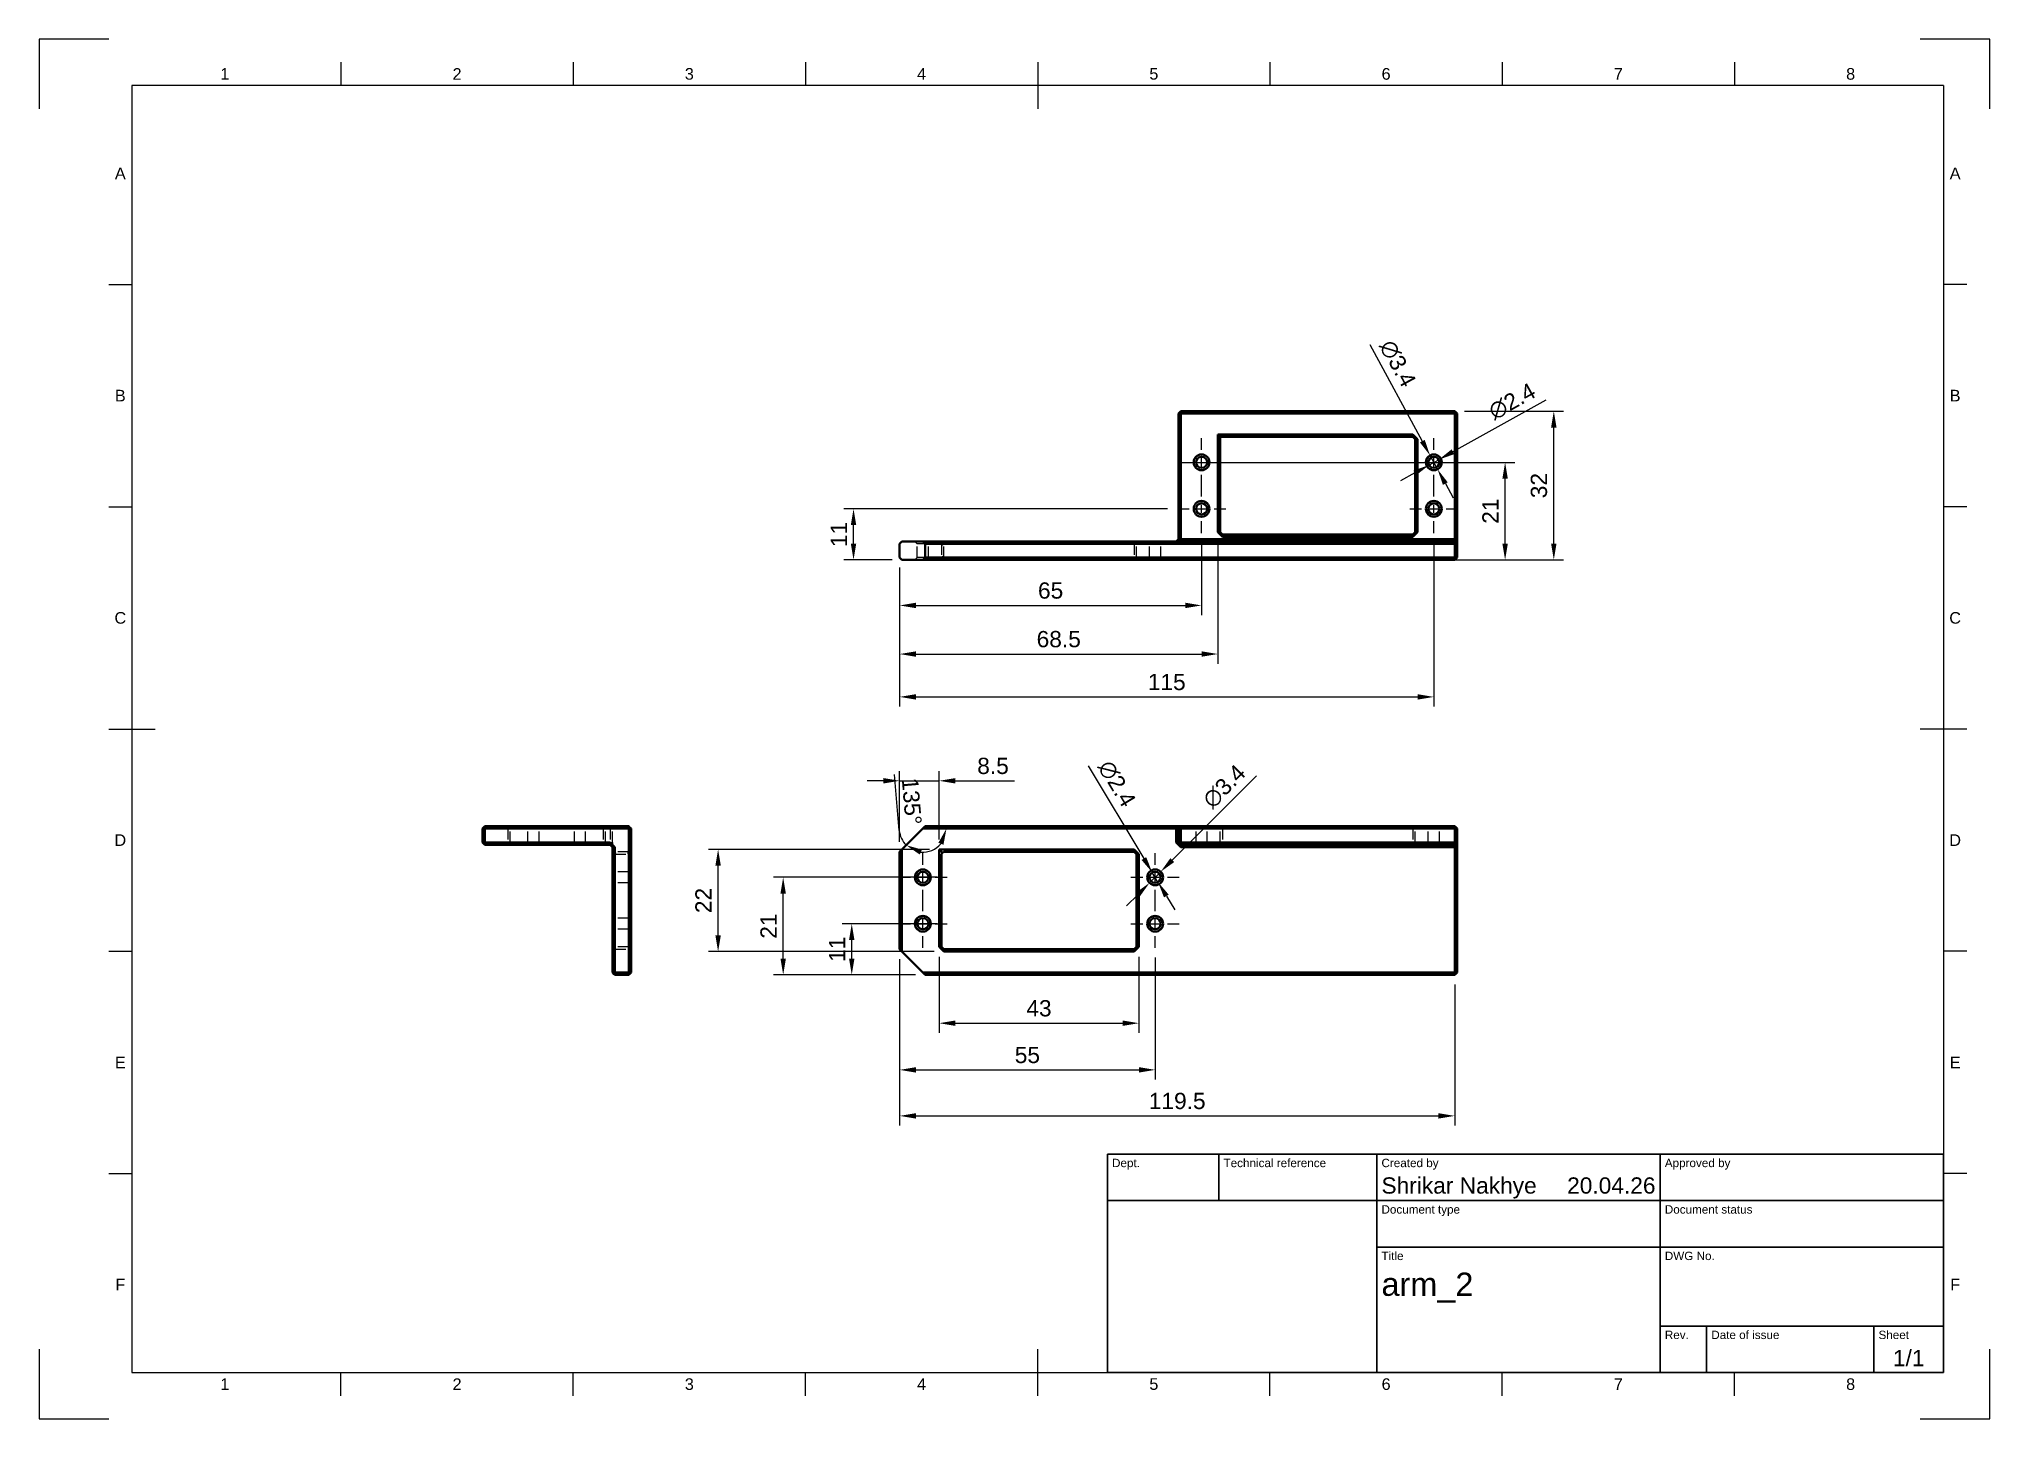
# Model space of a CAD drawing. Header units: millimetres. Extents: x 0 to 420, y 0 to 297.
import ezdxf
from ezdxf.enums import TextEntityAlignment as Align

# ---------------------------------------------------------------- set-up
doc = ezdxf.new("R2010")
doc.units = ezdxf.units.MM
doc.header["$LTSCALE"] = 0.75
doc.linetypes.add('CENTER2', pattern=[28.575, 19.05, -3.175, 3.175, -3.175])
doc.linetypes.add('HIDDEN2', pattern=[4.7625, 3.175, -1.5875])
for name, color, linetype, lineweight in [('BORDER', 7, 'Continuous', 25), ('FD_Dimensions', 7, 'Continuous', 25), ('Hidden', 7, 'HIDDEN2', 25), ('Smart Centers', 7, 'CENTER2', 25), ('TITLEBLOCK', 7, 'Continuous', 35), ('Visible', 7, 'Continuous', 50)]:
    doc.layers.add(name, color=color, linetype=linetype, lineweight=lineweight)
doc.styles.add('FusionTitle', font='Arial.ttf')
doc.styles.get("Standard").update_dxf_attribs({"font": 'Arial.ttf'})
doc.dimstyles.new('Dim-ISO-25', dxfattribs={"dimtxt": 3.5, "dimasz": 3.5, "dimexe": 2.1, "dimexo": 2.1, "dimgap": 1.4, "dimtad": 1, "dimzin": 12, "dimdsep": 46, "dimtxsty": 'Standard', "dimcen": 0, "dimazin": 3, "dimtp": 0.1, "dimtm": 0.1, "dimtfac": 0.714286, "dimtmove": 0, "dimatfit": 3, "dimfxl": 1, "dimtzin": 12, "dimarcsym": 0})

# ---------------------------------------------------------------- blocks, each defined once
blk = doc.blocks.new('ISO_A3_SHEET')
at = {"layer": 'BORDER'}
for p, q in [((65, 292), (65, 287)), ((115, 292), (115, 287)), ((165, 292), (165, 287)), ((215, 292), (215, 282)), ((265, 292), (265, 287)), ((315, 292), (315, 287)), ((365, 292), (365, 287)), ((410, 287), (20, 287)), ((20, 287), (20, 10)), ((410, 287), (410, 10)), ((15, 244.16666), (20, 244.16666)), ((415, 244.16666), (410, 244.16666)), ((15, 196.33333), (20, 196.33333)), ((415, 196.33333), (410, 196.33333)), ((15, 148.5), (25, 148.5)), ((415, 148.5), (405, 148.5)), ((15, 100.66667), (20, 100.66667)), ((415, 100.66667), (410, 100.66667)), ((15, 52.83334), (20, 52.83334)), ((415, 52.83334), (410, 52.83334)), ((215, 5), (215, 15)), ((20, 10), (410, 10)), ((65, 5), (65, 10)), ((115, 5), (115, 10)), ((165, 5), (165, 10)), ((265, 5), (265, 10)), ((315, 5), (315, 10)), ((365, 5), (365, 10))]:
    blk.add_line(p, q, dxfattribs=at)
at = {"layer": 'Defpoints'}
for p, q in [((15, 297), (0, 297)), ((0, 297), (0, 282)), ((420, 297), (405, 297)), ((420, 282), (420, 297)), ((0, 15), (0, 0)), ((420, 0), (420, 15)), ((0, 0), (15, 0)), ((405, 0), (420, 0))]:
    blk.add_line(p, q, dxfattribs=at)
at = {"layer": 'BORDER', "style": 'FusionTitle'}
for s, p in [('1', (40, 289.5)), ('2', (90, 289.5)), ('3', (140, 289.5)), ('4', (190, 289.5)), ('5', (240, 289.5)), ('6', (290, 289.5)), ('7', (340, 289.5)), ('8', (390, 289.5)), ('A', (17.5, 268.08333)), ('A', (412.5, 268.08333)), ('B', (17.5, 220.25)), ('B', (412.5, 220.25)), ('C', (17.5, 172.41667)), ('C', (412.5, 172.41667)), ('D', (17.5, 124.58334)), ('D', (412.5, 124.58334)), ('E', (17.5, 76.75001)), ('E', (412.5, 76.75001)), ('F', (17.5, 28.91668)), ('F', (412.5, 28.91668)), ('1', (40, 7.5)), ('2', (90, 7.5)), ('3', (140, 7.5)), ('4', (190, 7.5)), ('5', (240, 7.5)), ('6', (290, 7.5)), ('7', (340, 7.5)), ('8', (390, 7.5))]:
    blk.add_text(s, height=2.5, dxfattribs=at).set_placement(p, align=Align.MIDDLE)
blk = doc.blocks.new('ISO_TITLEBLOCK')
at = {"layer": 'TITLEBLOCK'}
for p, q in [((0, 47), (-180, 47)), ((-180, 47), (-180, 0)), ((-156, 37), (-156, 47)), ((-122, 0), (-122, 47)), ((-61, 0), (-61, 47)), ((0, 0), (0, 47)), ((-180, 37), (0, 37)), ((-122, 27), (0, 27)), ((-61, 10), (0, 10)), ((-51, 0), (-51, 10)), ((-15, 0), (-15, 10)), ((-180, 0), (0, 0))]:
    blk.add_line(p, q, dxfattribs=at)
at = {"layer": 'TITLEBLOCK', "style": 'FusionTitle'}
for s, p in [('Dept.', (-179, 46)), ('Technical reference', (-155, 46)), ('Created by', (-121, 46)), ('Approved by', (-60, 46)), ('Document type', (-121, 36)), ('Document status', (-60, 36)), ('Title', (-121, 26)), ('DWG No.', (-60, 26)), ('Rev.', (-60, 9)), ('Date of issue', (-50, 9)), ('Sheet', (-14, 9))]:
    blk.add_text(s, height=1.8, dxfattribs=at).set_placement(p, align=Align.TOP_LEFT)
for tag, height, p in [('DEPT', 3.5, (-179, 42)), ('TECHNICAL_REFERENCE', 3.5, (-155, 42)), ('CREATED_BY', 3.5, (-121, 42)), ('APPROVED_BY', 3.5, (-60, 42)), ('DOCUMENT_TYPE', 3.5, (-121, 32)), ('DOCUMENT_STATUS', 3.5, (-60, 32)), ('TITLE_1', 5, (-121, 21.5)), ('TITLE_2', 5, (-121, 14)), ('TITLE_3', 5, (-121, 6.5)), ('DATE_OF_ISSUE', 3.5, (-50, 5))]:
    blk.add_attdef(tag, text='', height=height, dxfattribs=at).set_placement(p, align=Align.TOP_LEFT)
for tag, p in [('CREATED_DATE', (-62, 42)), ('APPROVED_DATE', (-0.99, 42))]:
    blk.add_attdef(tag, text='', height=3.5, dxfattribs=at).set_placement(p, align=Align.TOP_RIGHT)
for tag, height, p in [('DRAWING_NUMBER', 5, (-30.5, 19.75)), ('REV', 3.5, (-56, 4.85)), ('SHEET', 3.5, (-7.5, 4.85))]:
    blk.add_attdef(tag, text='', height=height, dxfattribs=at).set_placement(p, align=Align.TOP_CENTER)
blk = doc.blocks.new('*U6')
at = {"layer": 'Smart Centers', "color": 0, "ltscale": 0.75, "transparency": 16777216}
for p, q in [((0, 2.678906), (0, 5.2)), ((-5.2, 0), (-2.678906, 0)), ((2.678906, 0), (5.2, 0)), ((0, -5.2), (0, -2.678906))]:
    blk.add_line(p, q, dxfattribs=at)
at = {"layer": 'Smart Centers', "color": 0, "linetype": 'Continuous', "ltscale": 0.75, "transparency": 16777216}
for p, q in [((-0.892969, 0), (0.892969, 0)), ((0, -0.892969), (0, 0.892969))]:
    blk.add_line(p, q, dxfattribs=at)
blk = doc.blocks.new('*U7')
at = {"layer": 'Smart Centers', "color": 0, "ltscale": 0.75, "transparency": 16777216}
for p, q in [((0, 2.678906), (0, 5.2)), ((-5.2, 0), (-2.678906, 0)), ((2.678906, 0), (5.2, 0)), ((0, -5.2), (0, -2.678906))]:
    blk.add_line(p, q, dxfattribs=at)
at = {"layer": 'Smart Centers', "color": 0, "linetype": 'Continuous', "ltscale": 0.75, "transparency": 16777216}
for p, q in [((-0.892969, 0), (0.892969, 0)), ((0, -0.892969), (0, 0.892969))]:
    blk.add_line(p, q, dxfattribs=at)
blk = doc.blocks.new('*U8')
at = {"layer": 'Smart Centers', "color": 0, "ltscale": 0.75, "transparency": 16777216}
for p, q in [((0, 2.678906), (0, 5.2)), ((-5.2, 0), (-2.678906, 0)), ((2.678906, 0), (5.2, 0)), ((0, -5.2), (0, -2.678906))]:
    blk.add_line(p, q, dxfattribs=at)
at = {"layer": 'Smart Centers', "color": 0, "linetype": 'Continuous', "ltscale": 0.75, "transparency": 16777216}
for p, q in [((-0.892969, 0), (0.892969, 0)), ((0, -0.892969), (0, 0.892969))]:
    blk.add_line(p, q, dxfattribs=at)
blk = doc.blocks.new('*U9')
at = {"layer": 'Smart Centers', "color": 0, "ltscale": 0.75, "transparency": 16777216}
for p, q in [((0, 2.678906), (0, 5.2)), ((-5.2, 0), (-2.678906, 0)), ((2.678906, 0), (5.2, 0)), ((0, -5.2), (0, -2.678906))]:
    blk.add_line(p, q, dxfattribs=at)
at = {"layer": 'Smart Centers', "color": 0, "linetype": 'Continuous', "ltscale": 0.75, "transparency": 16777216}
for p, q in [((-0.892969, 0), (0.892969, 0)), ((0, -0.892969), (0, 0.892969))]:
    blk.add_line(p, q, dxfattribs=at)
blk = doc.blocks.new('*U10')
at = {"layer": 'Smart Centers', "color": 0, "ltscale": 0.75, "transparency": 16777216}
for p, q in [((0, 2.678906), (0, 5.2)), ((-5.2, 0), (-2.678906, 0)), ((2.678906, 0), (5.2, 0)), ((0, -5.2), (0, -2.678906))]:
    blk.add_line(p, q, dxfattribs=at)
at = {"layer": 'Smart Centers', "color": 0, "linetype": 'Continuous', "ltscale": 0.75, "transparency": 16777216}
for p, q in [((-0.892969, 0), (0.892969, 0)), ((0, -0.892969), (0, 0.892969))]:
    blk.add_line(p, q, dxfattribs=at)
blk = doc.blocks.new('*U11')
at = {"layer": 'Smart Centers', "color": 0, "ltscale": 0.75, "transparency": 16777216}
for p, q in [((0, 2.678906), (0, 5.2)), ((-5.2, 0), (-2.678906, 0)), ((2.678906, 0), (5.2, 0)), ((0, -5.2), (0, -2.678906))]:
    blk.add_line(p, q, dxfattribs=at)
at = {"layer": 'Smart Centers', "color": 0, "linetype": 'Continuous', "ltscale": 0.75, "transparency": 16777216}
for p, q in [((-0.892969, 0), (0.892969, 0)), ((0, -0.892969), (0, 0.892969))]:
    blk.add_line(p, q, dxfattribs=at)
blk = doc.blocks.new('*U12')
at = {"layer": 'Smart Centers', "color": 0, "ltscale": 0.75, "transparency": 16777216}
for p, q in [((0, 2.678906), (0, 5.2)), ((-5.2, 0), (-2.678906, 0)), ((2.678906, 0), (5.2, 0)), ((0, -5.2), (0, -2.678906))]:
    blk.add_line(p, q, dxfattribs=at)
at = {"layer": 'Smart Centers', "color": 0, "linetype": 'Continuous', "ltscale": 0.75, "transparency": 16777216}
for p, q in [((-0.892969, 0), (0.892969, 0)), ((0, -0.892969), (0, 0.892969))]:
    blk.add_line(p, q, dxfattribs=at)
blk = doc.blocks.new('*U13')
at = {"layer": 'Smart Centers', "color": 0, "ltscale": 0.75, "transparency": 16777216}
for p, q in [((0, 2.678906), (0, 5.2)), ((-5.2, 0), (-2.678906, 0)), ((2.678906, 0), (5.2, 0)), ((0, -5.2), (0, -2.678906))]:
    blk.add_line(p, q, dxfattribs=at)
at = {"layer": 'Smart Centers', "color": 0, "linetype": 'Continuous', "ltscale": 0.75, "transparency": 16777216}
for p, q in [((-0.892969, 0), (0.892969, 0)), ((0, -0.892969), (0, 0.892969))]:
    blk.add_line(p, q, dxfattribs=at)
blk = doc.blocks.new('*D32')
at = {"layer": 'Defpoints', "color": 0, "transparency": 16777216}
for p in [(304.773438, 216.882813), (326.101563, 216.882813), (304.773438, 184.882813)]:
    blk.add_point(p, dxfattribs=at)
at = {"layer": 'FD_Dimensions', "color": 0, "lineweight": -2, "transparency": 16777216}
for p, q in [((306.873438, 216.882813), (328.201563, 216.882813)), ((326.101563, 188.382813), (326.101563, 213.382813)), ((306.873438, 184.882813), (328.201563, 184.882813))]:
    blk.add_line(p, q, dxfattribs=at)
at = {"layer": 'FD_Dimensions', "color": 0, "transparency": 16777216}
for points in [[(325.518229, 213.382813), (326.684896, 213.382813), (326.101563, 216.882813)], [(325.518229, 188.382813), (326.684896, 188.382813), (326.101563, 184.882813)]]:
    blk.add_solid(points, dxfattribs=at)
at = {"layer": 'FD_Dimensions', "color": 0, "transparency": 16777216, "insert": (322.913363, 200.882813), "char_height": 3.5, "attachment_point": 5, "rotation": 90}
blk.add_mtext('32', dxfattribs=at)
blk = doc.blocks.new('*D33')
at = {"layer": 'Defpoints', "color": 0, "transparency": 16777216}
for p in [(241.475519, 117.788019), (239.071356, 115.383856)]:
    blk.add_point(p, dxfattribs=at)
at = {"layer": 'FD_Dimensions', "color": 0, "lineweight": -2, "transparency": 16777216}
for p, q in [((262.075454, 138.387954), (243.950393, 120.262893)), ((239.071356, 115.383856), (241.475519, 117.788019)), ((236.596482, 112.908982), (234.121609, 110.434109))]:
    blk.add_line(p, q, dxfattribs=at)
at = {"layer": 'FD_Dimensions', "color": 0, "transparency": 16777216}
for points in [[(243.537914, 120.675372), (244.362872, 119.850414), (241.475519, 117.788019)], [(236.184003, 113.321461), (237.008961, 112.496503), (239.071356, 115.383856)]]:
    blk.add_solid(points, dxfattribs=at)
at = {"layer": 'FD_Dimensions', "color": 0, "transparency": 16777216, "insert": (255.168598, 136.126636), "char_height": 3.5, "attachment_point": 5, "rotation": 45}
blk.add_mtext('∅3.4', dxfattribs=at)
blk = doc.blocks.new('*D34')
at = {"layer": 'Defpoints', "color": 0, "transparency": 16777216}
for p in [(239.656043, 117.614929), (240.890832, 115.556946)]:
    blk.add_point(p, dxfattribs=at)
at = {"layer": 'FD_Dimensions', "color": 0, "lineweight": -2, "transparency": 16777216}
for p, q in [((225.873333, 140.586111), (237.855307, 120.616154)), ((240.890832, 115.556946), (239.656043, 117.614929)), ((242.691568, 112.555721), (244.492303, 109.554496))]:
    blk.add_line(p, q, dxfattribs=at)
at = {"layer": 'FD_Dimensions', "color": 0, "transparency": 16777216}
for points in [[(238.355512, 120.916277), (237.355103, 120.316032), (239.656043, 117.614929)], [(243.191772, 112.855843), (242.191363, 112.255598), (240.890832, 115.556946)]]:
    blk.add_solid(points, dxfattribs=at)
at = {"layer": 'FD_Dimensions', "color": 0, "transparency": 16777216, "insert": (232.025518, 136.717151), "char_height": 3.5, "attachment_point": 5, "rotation": 300.96376636}
blk.add_mtext('∅2.4', dxfattribs=at)
blk = doc.blocks.new('*D35')
at = {"layer": 'Defpoints', "color": 0, "transparency": 16777216}
for p in [(299.463756, 207.377609), (301.083119, 204.388016)]:
    blk.add_point(p, dxfattribs=at)
at = {"layer": 'FD_Dimensions', "color": 0, "lineweight": -2, "transparency": 16777216}
for p, q in [((286.513793, 231.285234), (297.796765, 210.455131)), ((301.083119, 204.388016), (299.463756, 207.377609)), ((302.75011, 201.310494), (304.417101, 198.232972))]:
    blk.add_line(p, q, dxfattribs=at)
at = {"layer": 'FD_Dimensions', "color": 0, "transparency": 16777216}
for points in [[(298.309685, 210.732963), (297.283845, 210.177299), (299.463756, 207.377609)], [(303.26303, 201.588326), (302.23719, 201.032662), (301.083119, 204.388016)]]:
    blk.add_solid(points, dxfattribs=at)
at = {"layer": 'FD_Dimensions', "color": 0, "transparency": 16777216, "insert": (292.489857, 227.149429), "char_height": 3.5, "attachment_point": 5, "rotation": 298.44292023}
blk.add_mtext('∅3.4', dxfattribs=at)
blk = doc.blocks.new('*D36')
at = {"layer": 'Defpoints', "color": 0, "transparency": 16777216}
for p in [(301.322426, 206.465584), (299.224449, 205.300041)]:
    blk.add_point(p, dxfattribs=at)
at = {"layer": 'FD_Dimensions', "color": 0, "lineweight": -2, "transparency": 16777216}
for p, q in [((324.386264, 219.278827), (304.381977, 208.165334)), ((299.224449, 205.300041), (301.322426, 206.465584)), ((296.164898, 203.600291), (293.105348, 201.90054))]:
    blk.add_line(p, q, dxfattribs=at)
at = {"layer": 'FD_Dimensions', "color": 0, "transparency": 16777216}
for points in [[(304.098685, 208.675259), (304.665268, 207.655409), (301.322426, 206.465584)], [(295.881607, 204.110216), (296.44819, 203.090366), (299.224449, 205.300041)]]:
    blk.add_solid(points, dxfattribs=at)
at = {"layer": 'FD_Dimensions', "color": 0, "transparency": 16777216, "insert": (317.123925, 219.001975), "char_height": 3.5, "attachment_point": 5, "rotation": 29.05461523}
blk.add_mtext('∅2.4', dxfattribs=at)
blk = doc.blocks.new('*D37')
at = {"layer": 'Defpoints', "color": 0, "transparency": 16777216}
for p in [(185.273438, 101.085938), (240.273438, 101.385938), (240.273438, 75.135937)]:
    blk.add_point(p, dxfattribs=at)
at = {"layer": 'FD_Dimensions', "color": 0, "lineweight": -2, "transparency": 16777216}
for p, q in [((185.273438, 98.985938), (185.273438, 73.035938)), ((240.273438, 99.285937), (240.273438, 73.035938)), ((188.773438, 75.135937), (236.773438, 75.135937))]:
    blk.add_line(p, q, dxfattribs=at)
at = {"layer": 'FD_Dimensions', "color": 0, "transparency": 16777216}
for points in [[(188.773438, 75.719271), (188.773438, 74.552604), (185.273438, 75.135937)], [(236.773438, 75.719271), (236.773438, 74.552604), (240.273438, 75.135937)]]:
    blk.add_solid(points, dxfattribs=at)
at = {"layer": 'FD_Dimensions', "color": 0, "transparency": 16777216, "insert": (212.773438, 78.315781), "char_height": 3.5, "attachment_point": 5}
blk.add_mtext('55', dxfattribs=at)
blk = doc.blocks.new('*D38')
at = {"layer": 'Defpoints', "color": 0, "transparency": 16777216}
for p in [(160.2, 116.585938), (195.473438, 116.585938), (190.773438, 95.585938)]:
    blk.add_point(p, dxfattribs=at)
at = {"layer": 'FD_Dimensions', "color": 0, "lineweight": -2, "transparency": 16777216}
for p, q in [((193.373438, 116.585938), (158.1, 116.585938)), ((160.2, 99.085938), (160.2, 113.085938)), ((188.673438, 95.585938), (158.1, 95.585938))]:
    blk.add_line(p, q, dxfattribs=at)
at = {"layer": 'FD_Dimensions', "color": 0, "transparency": 16777216}
for points in [[(159.616667, 113.085938), (160.783333, 113.085938), (160.2, 116.585938)], [(159.616667, 99.085938), (160.783333, 99.085938), (160.2, 95.585938)]]:
    blk.add_solid(points, dxfattribs=at)
at = {"layer": 'FD_Dimensions', "color": 0, "transparency": 16777216, "insert": (157.042838, 106.085938), "char_height": 3.5, "attachment_point": 5, "rotation": 90}
blk.add_mtext('21', dxfattribs=at)
blk = doc.blocks.new('*D39')
at = {"layer": 'Defpoints', "color": 0, "transparency": 16777216}
for p in [(174.965625, 106.585938), (195.473438, 106.585938), (190.773438, 95.585938)]:
    blk.add_point(p, dxfattribs=at)
at = {"layer": 'FD_Dimensions', "color": 0, "lineweight": -2, "transparency": 16777216}
for p, q in [((193.373438, 106.585938), (172.865625, 106.585938)), ((174.965625, 99.085938), (174.965625, 103.085938)), ((188.673438, 95.585938), (172.865625, 95.585938))]:
    blk.add_line(p, q, dxfattribs=at)
at = {"layer": 'FD_Dimensions', "color": 0, "transparency": 16777216}
for points in [[(174.382292, 103.085938), (175.548958, 103.085938), (174.965625, 106.585938)], [(174.382292, 99.085938), (175.548958, 99.085938), (174.965625, 95.585938)]]:
    blk.add_solid(points, dxfattribs=at)
at = {"layer": 'FD_Dimensions', "color": 0, "transparency": 16777216, "insert": (171.808463, 101.085938), "char_height": 3.5, "attachment_point": 5, "rotation": 90}
blk.add_mtext('11', dxfattribs=at)
blk = doc.blocks.new('*D40')
at = {"layer": 'Defpoints', "color": 0, "transparency": 16777216}
for p in [(193.773438, 137.351563), (185.273438, 122.085938), (193.773438, 122.585938)]:
    blk.add_point(p, dxfattribs=at)
at = {"layer": 'FD_Dimensions', "color": 0, "lineweight": -2, "transparency": 16777216}
for p, q in [((185.273438, 124.185938), (185.273438, 139.451563)), ((193.773438, 124.685938), (193.773438, 139.451563)), ((181.773438, 137.351563), (178.273438, 137.351563)), ((185.273438, 137.351563), (193.773438, 137.351563)), ((197.273438, 137.351563), (209.976575, 137.351563))]:
    blk.add_line(p, q, dxfattribs=at)
at = {"layer": 'FD_Dimensions', "color": 0, "transparency": 16777216}
for points in [[(181.773438, 137.934896), (181.773438, 136.768229), (185.273438, 137.351563)], [(197.273438, 137.934896), (197.273438, 136.768229), (193.773438, 137.351563)]]:
    blk.add_solid(points, dxfattribs=at)
at = {"layer": 'FD_Dimensions', "color": 0, "transparency": 16777216, "insert": (205.375006, 140.538568), "char_height": 3.5, "attachment_point": 5}
blk.add_mtext('8.5', dxfattribs=at)
blk = doc.blocks.new('*D41')
at = {"layer": 'Defpoints', "color": 0, "transparency": 16777216}
for p in [(300.273438, 190.682813), (185.273438, 185.382813), (300.273438, 155.409375)]:
    blk.add_point(p, dxfattribs=at)
at = {"layer": 'FD_Dimensions', "color": 0, "lineweight": -2, "transparency": 16777216}
for p, q in [((300.273438, 188.582813), (300.273438, 153.309375)), ((185.273438, 183.282813), (185.273438, 153.309375)), ((188.773438, 155.409375), (296.773438, 155.409375))]:
    blk.add_line(p, q, dxfattribs=at)
at = {"layer": 'FD_Dimensions', "color": 0, "transparency": 16777216}
for points in [[(188.773438, 155.992708), (188.773438, 154.826042), (185.273438, 155.409375)], [(296.773438, 155.992708), (296.773438, 154.826042), (300.273438, 155.409375)]]:
    blk.add_solid(points, dxfattribs=at)
at = {"layer": 'FD_Dimensions', "color": 0, "transparency": 16777216, "insert": (242.773438, 158.59638), "char_height": 3.5, "attachment_point": 5}
blk.add_mtext('115', dxfattribs=at)
blk = doc.blocks.new('*D42')
at = {"layer": 'Defpoints', "color": 0, "transparency": 16777216}
for p in [(253.773438, 190.882813), (185.273438, 185.382813), (253.773438, 164.632813)]:
    blk.add_point(p, dxfattribs=at)
at = {"layer": 'FD_Dimensions', "color": 0, "lineweight": -2, "transparency": 16777216}
for p, q in [((253.773438, 188.782813), (253.773438, 162.532813)), ((185.273438, 183.282813), (185.273438, 162.532813)), ((188.773438, 164.632813), (250.273438, 164.632813))]:
    blk.add_line(p, q, dxfattribs=at)
at = {"layer": 'FD_Dimensions', "color": 0, "transparency": 16777216}
for points in [[(188.773438, 165.216146), (188.773438, 164.049479), (185.273438, 164.632813)], [(250.273438, 165.216146), (250.273438, 164.049479), (253.773438, 164.632813)]]:
    blk.add_solid(points, dxfattribs=at)
at = {"layer": 'FD_Dimensions', "color": 0, "transparency": 16777216, "insert": (219.523438, 167.819818), "char_height": 3.5, "attachment_point": 5}
blk.add_mtext('68.5', dxfattribs=at)
blk = doc.blocks.new('*D43')
at = {"layer": 'Defpoints', "color": 0, "transparency": 16777216}
for p in [(250.273438, 190.682813), (185.273438, 185.382813), (250.273438, 175.096875)]:
    blk.add_point(p, dxfattribs=at)
at = {"layer": 'FD_Dimensions', "color": 0, "lineweight": -2, "transparency": 16777216}
for p, q in [((250.273438, 188.582813), (250.273438, 172.996875)), ((185.273438, 183.282813), (185.273438, 172.996875)), ((188.773438, 175.096875), (246.773438, 175.096875))]:
    blk.add_line(p, q, dxfattribs=at)
at = {"layer": 'FD_Dimensions', "color": 0, "transparency": 16777216}
for points in [[(188.773438, 175.680208), (188.773438, 174.513542), (185.273438, 175.096875)], [(246.773438, 175.680208), (246.773438, 174.513542), (250.273438, 175.096875)]]:
    blk.add_solid(points, dxfattribs=at)
at = {"layer": 'FD_Dimensions', "color": 0, "transparency": 16777216, "insert": (217.773438, 178.28388), "char_height": 3.5, "attachment_point": 5}
blk.add_mtext('65', dxfattribs=at)
blk = doc.blocks.new('*D44')
at = {"layer": 'Defpoints', "color": 0, "transparency": 16777216}
for p in [(245.073438, 205.882813), (315.620313, 205.882813), (185.773438, 184.882813)]:
    blk.add_point(p, dxfattribs=at)
at = {"layer": 'FD_Dimensions', "color": 0, "lineweight": -2, "transparency": 16777216}
for p, q in [((247.173438, 205.882813), (317.720313, 205.882813)), ((315.620313, 188.382813), (315.620313, 202.382813)), ((187.873438, 184.882813), (317.720313, 184.882813))]:
    blk.add_line(p, q, dxfattribs=at)
at = {"layer": 'FD_Dimensions', "color": 0, "transparency": 16777216}
for points in [[(315.036979, 202.382813), (316.203646, 202.382813), (315.620313, 205.882813)], [(315.036979, 188.382813), (316.203646, 188.382813), (315.620313, 184.882813)]]:
    blk.add_solid(points, dxfattribs=at)
at = {"layer": 'FD_Dimensions', "color": 0, "transparency": 16777216, "insert": (312.46315, 195.382813), "char_height": 3.5, "attachment_point": 5, "rotation": 90}
blk.add_mtext('21', dxfattribs=at)
blk = doc.blocks.new('*D45')
at = {"layer": 'Defpoints', "color": 0, "transparency": 16777216}
for p in [(175.346875, 195.882813), (245.073438, 195.882813), (185.773438, 184.882813)]:
    blk.add_point(p, dxfattribs=at)
at = {"layer": 'FD_Dimensions', "color": 0, "lineweight": -2, "transparency": 16777216}
for p, q in [((242.973438, 195.882813), (173.246875, 195.882813)), ((175.346875, 188.382813), (175.346875, 192.382813)), ((183.673438, 184.882813), (173.246875, 184.882813))]:
    blk.add_line(p, q, dxfattribs=at)
at = {"layer": 'FD_Dimensions', "color": 0, "transparency": 16777216}
for points in [[(174.763542, 192.382813), (175.930208, 192.382813), (175.346875, 195.882813)], [(174.763542, 188.382813), (175.930208, 188.382813), (175.346875, 184.882813)]]:
    blk.add_solid(points, dxfattribs=at)
at = {"layer": 'FD_Dimensions', "color": 0, "transparency": 16777216, "insert": (172.189713, 190.382813), "char_height": 3.5, "attachment_point": 5, "rotation": 90}
blk.add_mtext('11', dxfattribs=at)
blk = doc.blocks.new('*D46')
at = {"layer": 'Defpoints', "color": 0, "transparency": 16777216}
for p in [(190.273438, 127.085938), (190.273438, 127.085938), (244.773438, 127.085938), (185.773438, 122.585938), (190.273438, 121.994769)]:
    blk.add_point(p, dxfattribs=at)
at = {"layer": 'FD_Dimensions', "color": 0, "lineweight": -2, "transparency": 16777216}
blk.add_line((185.200058, 126.660706), (184.193088, 138.674719), dxfattribs=at)
for start, end in [(184.79112, 225), (265.20888, 319.79112)]:
    blk.add_arc((190.273438, 127.085938), 5.091169, start, end, dxfattribs=at)
at = {"layer": 'FD_Dimensions', "color": 0, "transparency": 16777216}
for points in [[(193.613753, 123.999711), (194.709332, 123.59869), (195.364606, 127.085938)], [(189.602643, 121.48343), (190.093769, 122.541686), (186.673438, 123.485938)]]:
    blk.add_solid(points, dxfattribs=at)
at = {"layer": 'FD_Dimensions', "color": 0, "transparency": 16777216, "insert": (187.873632, 132.934001), "char_height": 3.5, "attachment_point": 5, "rotation": 274.79109624}
blk.add_mtext('135°', dxfattribs=at)
blk = doc.blocks.new('*D47')
at = {"layer": 'Defpoints', "color": 0, "transparency": 16777216}
for p in [(185.273438, 101.085938), (304.773438, 95.585938), (304.773438, 65.234375)]:
    blk.add_point(p, dxfattribs=at)
at = {"layer": 'FD_Dimensions', "color": 0, "lineweight": -2, "transparency": 16777216}
for p, q in [((185.273438, 98.985938), (185.273438, 63.134375)), ((304.773438, 93.485938), (304.773438, 63.134375)), ((188.773438, 65.234375), (301.273438, 65.234375))]:
    blk.add_line(p, q, dxfattribs=at)
at = {"layer": 'FD_Dimensions', "color": 0, "transparency": 16777216}
for points in [[(188.773438, 65.817708), (188.773438, 64.651042), (185.273438, 65.234375)], [(301.273438, 65.817708), (301.273438, 64.651042), (304.773438, 65.234375)]]:
    blk.add_solid(points, dxfattribs=at)
at = {"layer": 'FD_Dimensions', "color": 0, "transparency": 16777216, "insert": (245.023438, 68.42138), "char_height": 3.5, "attachment_point": 5}
blk.add_mtext('119.5', dxfattribs=at)
blk = doc.blocks.new('*D48')
at = {"layer": 'Defpoints', "color": 0, "transparency": 16777216}
for p in [(193.773438, 101.585938), (236.773438, 101.585938), (236.773438, 85.179688)]:
    blk.add_point(p, dxfattribs=at)
at = {"layer": 'FD_Dimensions', "color": 0, "lineweight": -2, "transparency": 16777216}
for p, q in [((193.773438, 99.485938), (193.773438, 83.079687)), ((236.773438, 99.485938), (236.773438, 83.079687)), ((197.273438, 85.179688), (233.273438, 85.179688))]:
    blk.add_line(p, q, dxfattribs=at)
at = {"layer": 'FD_Dimensions', "color": 0, "transparency": 16777216}
for points in [[(197.273438, 85.763021), (197.273438, 84.596354), (193.773438, 85.179688)], [(233.273438, 85.763021), (233.273438, 84.596354), (236.773438, 85.179688)]]:
    blk.add_solid(points, dxfattribs=at)
at = {"layer": 'FD_Dimensions', "color": 0, "transparency": 16777216, "insert": (215.273438, 88.367887), "char_height": 3.5, "attachment_point": 5}
blk.add_mtext('43', dxfattribs=at)
blk = doc.blocks.new('*D49')
at = {"layer": 'Defpoints', "color": 0, "transparency": 16777216}
for p in [(146.195313, 122.585938), (193.773438, 122.585938), (194.773438, 100.585938)]:
    blk.add_point(p, dxfattribs=at)
at = {"layer": 'FD_Dimensions', "color": 0, "lineweight": -2, "transparency": 16777216}
for p, q in [((191.673438, 122.585938), (144.095313, 122.585938)), ((146.195313, 104.085938), (146.195313, 119.085938)), ((192.673438, 100.585938), (144.095313, 100.585938))]:
    blk.add_line(p, q, dxfattribs=at)
at = {"layer": 'FD_Dimensions', "color": 0, "transparency": 16777216}
for points in [[(145.611979, 119.085938), (146.778646, 119.085938), (146.195313, 122.585938)], [(145.611979, 104.085938), (146.778646, 104.085938), (146.195313, 100.585938)]]:
    blk.add_solid(points, dxfattribs=at)
at = {"layer": 'FD_Dimensions', "color": 0, "transparency": 16777216, "insert": (143.03815, 111.585938), "char_height": 3.5, "attachment_point": 5, "rotation": 90}
blk.add_mtext('22', dxfattribs=at)

msp = doc.modelspace()

# ---------------------------------------------------------------- linework, layer by layer
at = {"layer": 'Hidden', "extrusion": (0, 2.967e-13, -1)}
for p, q in [((245.773438, 189.382813), (244.773438, 188.382813)), ((189.073437, 188.382813), (188.573437, 188.882813)), ((189.073437, 185.382813), (188.573437, 184.882813)), ((190.773438, 188.382813), (189.073437, 188.382813)), ((189.073437, 185.382813), (189.073437, 188.382813)), ((190.773438, 185.382813), (189.073437, 185.382813)), ((191.473438, 188.382813), (191.973438, 188.882813)), ((191.473438, 185.382813), (191.473438, 188.382813)), ((191.473438, 185.382813), (191.973438, 184.882813)), ((194.273438, 188.382813), (193.773438, 188.882813)), ((194.273438, 185.382813), (193.773438, 184.882813)), ((194.273438, 188.382813), (194.273438, 185.382813)), ((194.273438, 188.382813), (194.523438, 188.132813)), ((194.523438, 185.632813), (194.273438, 185.382813)), ((194.523438, 188.132813), (194.773438, 188.382813)), ((194.773438, 185.382813), (194.523438, 185.632813)), ((194.773438, 188.882813), (194.773438, 188.382813)), ((194.773438, 185.382813), (194.773438, 188.382813)), ((194.773438, 185.382813), (194.773438, 184.882813)), ((235.773438, 188.882813), (235.773438, 188.382813)), ((235.773438, 188.382813), (235.773438, 185.382813)), ((235.773438, 185.382813), (235.773438, 184.882813)), ((236.773438, 188.882813), (236.273438, 188.382813)), ((236.273438, 185.382813), (236.273438, 188.382813)), ((236.273438, 185.382813), (236.773438, 184.882813)), ((239.073437, 188.382813), (238.573437, 188.882813)), ((239.073437, 185.382813), (238.573437, 184.882813)), ((239.073437, 185.382813), (239.073437, 188.382813)), ((241.473438, 188.382813), (241.973438, 188.882813)), ((241.473438, 185.382813), (241.473438, 188.382813)), ((241.473438, 185.382813), (241.973438, 184.882813)), ((244.773438, 188.382813), (244.773438, 188.882813)), ((304.773438, 188.882813), (304.773438, 188.382813)), ((305.023438, 185.132813), (304.773438, 185.382813))]:
    msp.add_line(p, q, dxfattribs=at)
at = {"layer": 'Hidden', "extrusion": (0, 1, 0)}
for p, q in [((100.953125, 127.085938), (100.453125, 127.585938)), ((100.953125, 127.085938), (100.953125, 124.085938)), ((101.453125, 127.585938), (101.453125, 127.085938)), ((101.453125, 124.085938), (101.453125, 127.085938)), ((105.253125, 127.085938), (104.753125, 127.585938)), ((105.253125, 124.085938), (105.253125, 127.085938)), ((107.653125, 127.085938), (108.153125, 127.585938)), ((107.653125, 124.085938), (107.653125, 127.085938)), ((115.253125, 127.085938), (114.753125, 127.585938)), ((115.253125, 124.085938), (115.253125, 127.085938)), ((117.653125, 127.085938), (118.153125, 127.585938)), ((117.653125, 124.085938), (117.653125, 127.085938)), ((121.453125, 127.585938), (121.453125, 127.085938)), ((121.453125, 127.085938), (121.453125, 124.085938)), ((121.953125, 127.085938), (122.453125, 127.585938)), ((121.953125, 124.085938), (121.953125, 127.085938)), ((122.953125, 127.085938), (122.953125, 127.585938)), ((122.953125, 127.085938), (122.953125, 124.085938)), ((123.953125, 127.585938), (123.453125, 127.085938)), ((123.453125, 124.085938), (123.453125, 127.085938)), ((249.073437, 127.085938), (248.573437, 127.585938)), ((249.073437, 124.085938), (249.073437, 127.085938)), ((251.473438, 127.085938), (251.973438, 127.585938)), ((251.473438, 124.085938), (251.473438, 127.085938)), ((254.273438, 127.085938), (253.773438, 127.585938)), ((254.273438, 124.085938), (254.273438, 127.085938)), ((254.773438, 127.085938), (254.773438, 127.585938)), ((254.773438, 127.085938), (254.773438, 124.085938)), ((295.773438, 127.085938), (295.773438, 127.585938)), ((295.773438, 127.085938), (295.773438, 124.085938)), ((296.773438, 127.585938), (296.273438, 127.085938)), ((296.273438, 124.085938), (296.273438, 127.085938)), ((299.073437, 127.085938), (298.573437, 127.585938)), ((299.073437, 124.085938), (299.073437, 127.085938)), ((301.473438, 127.085938), (301.973438, 127.585938)), ((301.473438, 124.085938), (301.473438, 127.085938)), ((305.023438, 127.335938), (304.773438, 127.085938)), ((100.953125, 124.085938), (100.453125, 123.585938)), ((101.453125, 124.085938), (101.453125, 123.585938)), ((105.253125, 124.085938), (104.753125, 123.585938)), ((107.653125, 124.085938), (108.153125, 123.585938)), ((115.253125, 124.085938), (114.753125, 123.585938)), ((117.653125, 124.085938), (118.153125, 123.585938)), ((121.453125, 124.085938), (121.453125, 123.585938)), ((122.453125, 123.585938), (121.953125, 124.085938)), ((122.953125, 124.085938), (123.453125, 124.085938)), ((123.453125, 124.085938), (123.453125, 123.085938)), ((123.453125, 122.585938), (123.953125, 122.085938)), ((126.953125, 122.085938), (123.953125, 122.085938)), ((124.203125, 121.835938), (123.953125, 122.085938)), ((123.953125, 121.585938), (124.203125, 121.835938)), ((126.953125, 122.085938), (126.703125, 121.835938)), ((126.703125, 121.835938), (126.953125, 121.585938)), ((127.453125, 122.585938), (126.953125, 122.085938)), ((249.073437, 124.085938), (248.573437, 123.585938)), ((251.473438, 124.085938), (251.973438, 123.585938)), ((253.773438, 123.585938), (254.273438, 124.085938)), ((254.773438, 123.585938), (254.773438, 124.085938)), ((295.773438, 124.085938), (295.773438, 123.585938)), ((296.273438, 124.085938), (296.773438, 123.585938)), ((299.073437, 124.085938), (298.573437, 123.585938)), ((301.473438, 124.085938), (301.973438, 123.585938)), ((123.953125, 121.585938), (123.453125, 121.585938)), ((123.953125, 117.785938), (123.453125, 118.285938)), ((123.953125, 121.585938), (126.953125, 121.585938)), ((126.953125, 117.785938), (123.953125, 117.785938)), ((127.453125, 121.585938), (126.953125, 121.585938)), ((126.953125, 117.785938), (127.453125, 118.285938)), ((123.953125, 115.385938), (123.453125, 114.885938)), ((126.953125, 115.385938), (123.953125, 115.385938)), ((126.953125, 115.385938), (127.453125, 114.885938)), ((123.953125, 107.785938), (123.453125, 108.285938)), ((123.953125, 105.385938), (123.453125, 104.885938)), ((126.953125, 107.785938), (123.953125, 107.785938)), ((126.953125, 105.385938), (123.953125, 105.385938)), ((126.953125, 107.785938), (127.453125, 108.285938)), ((126.953125, 105.385938), (127.453125, 104.885938)), ((123.453125, 101.585938), (123.953125, 101.585938)), ((123.453125, 100.585938), (123.953125, 101.085938)), ((126.953125, 101.585938), (123.953125, 101.585938)), ((123.953125, 101.085938), (126.953125, 101.085938)), ((126.953125, 101.585938), (127.453125, 101.585938)), ((126.953125, 101.085938), (127.453125, 100.585938)), ((304.773438, 96.085937), (305.273438, 96.085938)), ((304.773438, 95.585938), (304.773438, 96.085937))]:
    msp.add_line(p, q, dxfattribs=at)
at = {"layer": 'Visible', "extrusion": (0, 2.967e-13, -1)}
for p, q in [((245.773438, 216.882813), (245.273438, 216.382813)), ((245.273438, 189.382813), (245.273438, 216.382813)), ((245.273438, 216.382813), (245.773438, 216.382813)), ((245.773438, 216.882813), (304.773438, 216.882813)), ((245.773438, 216.882813), (245.773438, 216.382813)), ((304.773438, 216.382813), (245.773438, 216.382813)), ((245.773438, 216.382813), (245.773438, 189.382813)), ((304.773438, 216.882813), (304.773438, 216.382813)), ((305.273438, 216.382813), (304.773438, 216.882813)), ((304.773438, 189.382813), (304.773438, 216.382813)), ((305.273438, 216.382813), (304.773438, 216.382813)), ((305.273438, 216.382813), (305.273438, 189.382813)), ((253.773438, 190.882813), (253.773438, 211.882813)), ((253.773438, 211.882813), (295.773438, 211.882813)), ((253.773438, 211.882813), (254.273438, 211.382813)), ((254.273438, 211.382813), (254.273438, 190.882813)), ((295.773438, 211.382813), (254.273438, 211.382813)), ((296.773438, 210.882813), (295.773438, 211.882813)), ((295.773438, 211.382813), (295.773438, 211.882813)), ((295.773438, 211.382813), (296.273438, 210.882813)), ((296.273438, 190.882813), (296.273438, 210.882813)), ((296.273438, 210.882813), (296.773438, 210.882813)), ((296.773438, 210.882813), (296.773438, 190.882813)), ((245.273438, 189.382813), (244.773438, 188.882813)), ((245.773438, 189.382813), (245.273438, 189.382813)), ((245.773438, 189.382813), (304.773438, 189.382813)), ((245.773438, 189.382813), (245.773438, 188.882813)), ((253.773438, 190.882813), (254.773438, 189.882813)), ((253.773438, 190.882813), (254.273438, 190.882813)), ((254.773438, 190.382813), (254.273438, 190.882813)), ((254.773438, 190.382813), (295.773438, 190.382813)), ((254.773438, 189.882813), (254.773438, 190.382813)), ((295.773438, 189.882813), (254.773438, 189.882813)), ((295.773438, 189.882813), (296.773438, 190.882813)), ((296.273438, 190.882813), (295.773438, 190.382813)), ((295.773438, 189.882813), (295.773438, 190.382813)), ((296.273438, 190.882813), (296.773438, 190.882813)), ((304.773438, 189.382813), (304.773438, 188.882813)), ((304.773438, 189.382813), (305.273438, 189.382813)), ((305.273438, 188.382813), (305.273438, 189.382813)), ((185.773438, 188.882813), (185.273438, 188.382813)), ((185.273438, 185.382813), (185.273438, 188.382813)), ((185.273438, 185.382813), (185.773438, 184.882813)), ((190.273438, 188.882813), (185.773438, 188.882813)), ((190.273438, 184.882813), (185.773438, 184.882813)), ((190.273438, 188.882813), (304.773438, 188.882813)), ((190.773438, 188.382813), (190.273438, 188.882813)), ((190.273438, 184.882813), (190.773438, 185.382813)), ((304.773438, 184.882813), (190.273438, 184.882813)), ((304.773438, 188.382813), (190.773438, 188.382813)), ((190.773438, 185.382813), (190.773438, 188.382813)), ((190.773438, 185.382813), (304.773438, 185.382813)), ((304.773438, 188.882813), (305.023438, 188.632813)), ((304.773438, 188.382813), (305.023438, 188.632813)), ((304.773438, 185.382813), (304.773438, 188.382813)), ((304.773438, 184.882813), (305.273438, 185.382813)), ((304.773438, 185.382813), (304.773438, 184.882813)), ((304.773438, 185.382813), (305.273438, 185.382813)), ((305.023438, 188.632813), (305.273438, 188.382813)), ((305.273438, 188.382813), (305.273438, 185.382813))]:
    msp.add_line(p, q, dxfattribs=at)
at = {"layer": 'Visible', "extrusion": (0, 1, 0)}
for p, q in [((95.953125, 127.585938), (95.453125, 127.085938)), ((95.453125, 124.085938), (95.453125, 127.085938)), ((95.953125, 127.085938), (95.453125, 127.085938)), ((95.953125, 127.585938), (126.953125, 127.585938)), ((95.953125, 127.085938), (95.953125, 127.585938)), ((126.953125, 127.085938), (95.953125, 127.085938)), ((95.953125, 127.085938), (95.953125, 124.085938)), ((127.203125, 127.335938), (126.953125, 127.585938)), ((126.953125, 127.085938), (127.203125, 127.335938)), ((126.953125, 96.085938), (126.953125, 127.085938)), ((127.203125, 127.335938), (127.453125, 127.085938)), ((127.453125, 127.085938), (127.453125, 96.085937)), ((185.773438, 122.585938), (190.273438, 127.085938)), ((190.273438, 127.085938), (190.773438, 127.585938)), ((244.773438, 127.085938), (190.273438, 127.085938)), ((190.773438, 127.585938), (244.773438, 127.585938)), ((245.773438, 127.585938), (244.773438, 127.585938)), ((244.773438, 127.585938), (244.773438, 127.085938)), ((244.773438, 124.085938), (244.773438, 127.085938)), ((245.273438, 127.085938), (244.773438, 127.085938)), ((245.773438, 127.585938), (245.273438, 127.085938)), ((245.273438, 124.085938), (245.273438, 127.085938)), ((245.773438, 127.085938), (245.273438, 127.085938)), ((245.773438, 127.585938), (304.773438, 127.585938)), ((245.773438, 127.585938), (245.773438, 127.085938)), ((304.773438, 127.085938), (245.773438, 127.085938)), ((245.773438, 127.085938), (245.773438, 124.085938)), ((304.773438, 127.585938), (304.773438, 127.085938)), ((305.273438, 127.085938), (304.773438, 127.585938)), ((304.773438, 124.085938), (304.773438, 127.085938)), ((305.273438, 127.085938), (304.773438, 127.085938)), ((305.273438, 127.085938), (305.273438, 124.085938)), ((95.453125, 124.085938), (95.953125, 123.585938)), ((95.953125, 124.085938), (95.453125, 124.085938)), ((95.953125, 124.085938), (122.953125, 124.085938)), ((95.953125, 124.085938), (95.953125, 123.585938)), ((122.953125, 123.585938), (95.953125, 123.585938)), ((123.953125, 123.085938), (122.953125, 124.085938)), ((122.953125, 123.585938), (122.953125, 124.085938)), ((122.953125, 123.585938), (123.453125, 123.085938)), ((123.453125, 96.085938), (123.453125, 123.085938)), ((123.453125, 123.085938), (123.953125, 123.085938)), ((123.953125, 123.085938), (123.953125, 96.085938)), ((185.273438, 122.085938), (185.773438, 122.585938)), ((185.273438, 101.085938), (185.273438, 122.085938)), ((185.773438, 122.585938), (185.773438, 100.585938)), ((193.773438, 101.585938), (193.773438, 122.585938)), ((193.773438, 122.585938), (235.773438, 122.585938)), ((194.523438, 121.835938), (193.773438, 122.585938)), ((194.273438, 121.585938), (194.523438, 121.835938)), ((194.523438, 121.835938), (194.773438, 122.085938)), ((235.773438, 122.085938), (194.773438, 122.085938)), ((236.773438, 121.585938), (235.773438, 122.585938)), ((235.773438, 122.585938), (235.773438, 122.085938)), ((236.273438, 121.585938), (235.773438, 122.085938)), ((244.773438, 124.085938), (245.773438, 123.085938)), ((245.273438, 124.085938), (244.773438, 124.085938)), ((245.773438, 124.085938), (245.273438, 124.085938)), ((245.273438, 124.085938), (245.773438, 123.585938)), ((245.773438, 124.085938), (304.773438, 124.085938)), ((245.773438, 124.085938), (245.773438, 123.585938)), ((304.773438, 123.585938), (245.773438, 123.585938)), ((245.773438, 123.585938), (245.773438, 123.085938)), ((304.773438, 123.085938), (245.773438, 123.085938)), ((304.773438, 124.085938), (304.773438, 123.585938)), ((305.273438, 124.085938), (304.773438, 124.085938)), ((305.273438, 124.085938), (304.773438, 123.585938)), ((304.773438, 123.585938), (304.773438, 123.085938)), ((304.773438, 96.085938), (304.773438, 123.085938)), ((304.773438, 123.085938), (305.273438, 123.085938)), ((305.273438, 123.085938), (305.273438, 124.085938)), ((305.273438, 123.085938), (305.273438, 96.085938)), ((194.273438, 121.585938), (194.273438, 101.585938)), ((236.273438, 101.585938), (236.273438, 121.585938)), ((236.273438, 121.585938), (236.773438, 121.585938)), ((236.773438, 121.585938), (236.773438, 101.585938)), ((185.773438, 100.585938), (185.273438, 101.085938)), ((193.773438, 101.585938), (194.773438, 100.585938)), ((194.273438, 101.585938), (193.773438, 101.585938)), ((194.273438, 101.585938), (194.773438, 101.085938)), ((194.773438, 101.085938), (235.773438, 101.085938)), ((194.773438, 100.585938), (194.773438, 101.085938)), ((235.773438, 100.585938), (236.773438, 101.585938)), ((235.773438, 101.085938), (236.273438, 101.585938)), ((235.773438, 100.585938), (235.773438, 101.085938)), ((236.773438, 101.585938), (236.273438, 101.585938)), ((190.273438, 96.085938), (185.773438, 100.585938)), ((235.773438, 100.585938), (194.773438, 100.585938)), ((123.453125, 96.085938), (123.703125, 95.835938)), ((123.703125, 95.835938), (123.953125, 96.085938)), ((123.953125, 95.585938), (123.703125, 95.835938)), ((123.953125, 96.085938), (126.953125, 96.085938)), ((126.953125, 95.585938), (123.953125, 95.585938)), ((127.453125, 96.085937), (126.953125, 96.085938)), ((126.953125, 95.585938), (126.953125, 96.085938)), ((126.953125, 95.585938), (127.453125, 96.085937)), ((190.273438, 96.085938), (304.773438, 96.085938)), ((190.773438, 95.585938), (190.273438, 96.085938)), ((304.773438, 95.585938), (190.773438, 95.585938)), ((304.773438, 96.085938), (305.023438, 95.835938)), ((304.773438, 95.585938), (305.023438, 95.835938)), ((305.023438, 95.835938), (305.273438, 96.085938))]:
    msp.add_line(p, q, dxfattribs=at)
at = {"layer": 'Visible'}
for centre, radius in [((250.273438, 205.882813), 1.7), ((250.273438, 205.882813), 1.2), ((300.273438, 205.882813), 1.7), ((300.273438, 205.882813), 1.2), ((250.273438, 195.882813), 1.7), ((300.273438, 195.882813), 1.7), ((250.273438, 195.882813), 1.2), ((300.273438, 195.882813), 1.2), ((190.273438, 116.585938), 1.7), ((190.273438, 116.585938), 1.2), ((240.273438, 116.585938), 1.7), ((240.273438, 116.585938), 1.2), ((190.273438, 106.585938), 1.7), ((190.273438, 106.585938), 1.2), ((240.273438, 106.585938), 1.7), ((240.273438, 106.585938), 1.2)]:
    msp.add_circle(centre, radius, dxfattribs=at)

# ---------------------------------------------------------------- block references
at = {"layer": 'BORDER'}
msp.add_blockref('ISO_A3_SHEET', (0, 0), dxfattribs=at)
at = {"layer": 'Smart Centers', "ltscale": 0.75}
for name, p in [('*U10', (250.273438, 205.882813)), ('*U12', (300.273438, 205.882813)), ('*U11', (250.273438, 195.882813)), ('*U13', (300.273438, 195.882813)), ('*U8', (190.273438, 116.585938)), ('*U6', (240.273438, 116.585938)), ('*U9', (190.273438, 106.585938)), ('*U7', (240.273438, 106.585938))]:
    msp.add_blockref(name, p, dxfattribs=at)
at = {"layer": 'TITLEBLOCK'}
msp.add_blockref('ISO_TITLEBLOCK', (410, 10), dxfattribs=at).add_auto_attribs({'CREATED_DATE': '20.04.26', 'SHEET': '1/1', 'TITLE_1': 'arm_2', 'CREATED_BY': 'Shrikar Nakhye'})

# ---------------------------------------------------------------- dimensions: what is measured, and where the dimension line sits
at = {"layer": 'FD_Dimensions'}
for p1, p2, picture, middle in [((301.083119, 204.388016), (299.463756, 207.377609), '*D35', (289.601479, 225.58489)), ((299.224449, 205.300041), (301.322426, 206.465584), '*D36', (318.719209, 216.130463)), ((240.890832, 115.556946), (239.656043, 117.614929), '*D34', (229.208747, 135.027089)), ((239.071356, 115.383856), (241.475519, 117.788019), '*D33', (257.491367, 133.803867))]:
    dim = msp.add_diameter_dim_2p(p1=p1, p2=p2, dimstyle='Dim-ISO-25', override={"dimlfac": 1}, dxfattribs=at)
    dim.commit()
    dim.dimension.update_dxf_attribs({"geometry": picture, "text_midpoint": middle, "dimtype": 163})
for base, p1, p2, picture, middle in [((326.101563, 216.882813), (304.773438, 184.882813), (304.773438, 216.882813), '*D32', (322.913363, 200.882813)), ((315.620313, 205.882813), (185.773438, 184.882813), (245.073438, 205.882813), '*D44', (312.46315, 195.382813)), ((175.346875, 195.882813), (185.773438, 184.882813), (245.073438, 195.882813), '*D45', (172.189713, 190.382813)), ((146.195313, 122.585938), (194.773438, 100.585938), (193.773438, 122.585938), '*D49', (143.03815, 111.585938)), ((160.2, 116.585938), (190.773438, 95.585938), (195.473438, 116.585938), '*D38', (157.042838, 106.085938)), ((174.965625, 106.585938), (190.773438, 95.585938), (195.473438, 106.585938), '*D39', (171.808463, 101.085938))]:
    dim = msp.add_linear_dim(base=base, p1=p1, p2=p2, angle=90, dimstyle='Dim-ISO-25', override={"dimlfac": 1}, dxfattribs=at)
    dim.commit()
    dim.dimension.update_dxf_attribs({"geometry": picture, "text_midpoint": middle})
for base, p1, p2, picture, middle in [((253.773438, 164.632813), (185.273438, 185.382813), (253.773438, 190.882813), '*D42', (219.523438, 167.819818)), ((300.273438, 155.409375), (185.273438, 185.382813), (300.273438, 190.682813), '*D41', (242.773438, 158.59638)), ((250.273438, 175.096875), (185.273438, 185.382813), (250.273438, 190.682813), '*D43', (217.773438, 178.28388)), ((193.773438, 137.351563), (185.273438, 122.085938), (193.773438, 122.585938), '*D40', (205.375006, 140.538568)), ((240.273438, 75.135937), (185.273438, 101.085938), (240.273438, 101.385938), '*D37', (212.773438, 78.315781)), ((304.773438, 65.234375), (185.273438, 101.085938), (304.773438, 95.585938), '*D47', (245.023438, 68.42138)), ((236.773438, 85.179688), (193.773438, 101.585938), (236.773438, 101.585938), '*D48', (215.273438, 88.367887))]:
    dim = msp.add_linear_dim(base=base, p1=p1, p2=p2, dimstyle='Dim-ISO-25', override={"dimlfac": 1}, dxfattribs=at)
    dim.commit()
    dim.dimension.update_dxf_attribs({"geometry": picture, "text_midpoint": middle})
dim = msp.add_angular_dim_2l(base=(190.273438, 121.994769), line1=((185.773438, 122.585938), (190.273438, 127.085938)), line2=((244.773438, 127.085938), (190.273438, 127.085938)), dimstyle='Dim-ISO-25', override={"dimlfac": 1, "dimpost": ''}, dxfattribs=at)
dim.commit()
dim.dimension.update_dxf_attribs({"geometry": '*D46', "text_midpoint": (187.873632, 132.934001)})

doc.saveas('drawing.dxf')
